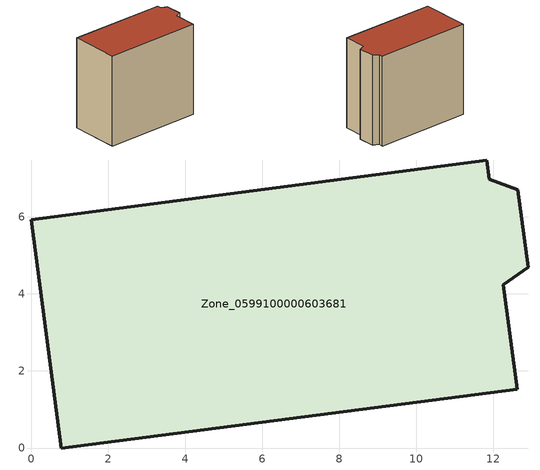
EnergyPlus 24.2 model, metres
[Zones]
Zone_0599100000603681
 floor ground (C_G): 0,5.93 11.83,7.48 11.9,6.98 12.64,6.71 12.91,4.69 12.26,4.24 12.62,1.53 0.78,0 z0
 wall outside (C_F): 0.78,0 12.62,1.53 12.26,4.24 12.91,4.69 12.64,6.71 11.9,6.98 11.83,7.48 0,5.93 0.78,0 z0:11.18
 roof outside (C_R): 11.83,7.48 0,5.93 0.78,0 12.62,1.53 12.26,4.24 12.91,4.69 12.64,6.71 11.9,6.98 z11.18
[BUILDING]
Pand.0599100000603681: North Axis=0; Terrain=City; Loads Convergence Tolerance Value=0.04; Temperature Convergence Tolerance Value=0.4; Solar Distribution=FullExterior; Maximum Number of Warmup Days=25; Minimum Number of Warmup Days=1
[Site:Location]
Rotterdam.The.Hague.AP_ZH_NLD Design_Conditions: Latitude=51.96; Longitude=4.45; Time Zone=1; Elevation=-4.5
[SITE:GROUNDTEMPERATURE:BUILDINGSURFACE]
18, 18, 18, 18, 18, 18, 18, 18, 18, 18, 18, 18
[MATERIAL] Thermal Absorptance=0.9; Solar Absorptance=0.7; Visible Absorptance=0.7
Name | Roughness | Thickness | Conductivity | Density | Specific Heat
G.TI.1946 | MediumSmooth | 0.15 | 1 | 540 | 1210
F.TI.1946 | Rough | 0.3 | 0.857143 | 1920 | 840
R.TI.1946 | MediumRough | 0.2 | 0.1 | 1500 | 1000
[CONSTRUCTION]
C_G: G.TI.1946
C_F: F.TI.1946
C_R: R.TI.1946
[ZONE]
Zone_0599100000603681: Type=1; Multiplier=1; Ceiling Height=Autocalculate; Volume=Autocalculate; Floor Area=autocalculate; Part of Total Floor Area=Yes
[ZONEINFILTRATION:DESIGNFLOWRATE]
Infil_Zone_0599100000603681: Zone or ZoneList or Space or SpaceList=Zone_0599100000603681; Schedule=AlwaysOn; Design Flow Rate Calculation Method=Flow/Area; Flow Rate per Floor Area=0.003; Constant Term Coefficient=1; Temperature Term Coefficient=0; Velocity Term Coefficient=0; Velocity Squared Term Coefficient=0
[HVACTEMPLATE:ZONE:IDEALLOADSAIRSYSTEM]
Zone_0599100000603681: Maximum Heating Supply Air Temperature=50; Minimum Cooling Supply Air Temperature=13; Maximum Heating Supply Air Humidity Ratio=0.0156; Minimum Cooling Supply Air Humidity Ratio=0.0077; Heating Limit=NoLimit; Cooling Limit=NoLimit; Dehumidification Control Type=ConstantSensibleHeatRatio; Cooling Sensible Heat Ratio=0.7; Dehumidification Setpoint=60; Humidification Control Type=None; Humidification Setpoint=30; Outdoor Air Method=None; Outdoor Air Flow Rate per Person=0.00944; Outdoor Air Flow Rate per Zone Floor Area=0; Outdoor Air Flow Rate per Zone=0; Demand Controlled Ventilation Type=None; Outdoor Air Economizer Type=NoEconomizer; Heat Recovery Type=None; Sensible Heat Recovery Effectiveness=0.7; Latent Heat Recovery Effectiveness=0.65
[ZONECONTROL:THERMOSTAT]
ThermostatControl_Zone_0599100000603681: Zone or ZoneList=Zone_0599100000603681; Control Type Schedule=DualSetpointControlType; Control 1=Thermostat_Zone_0599100000603681; Temperature Difference Between Cutout And Setpoint=0
[THERMOSTATSETPOINT:DUALSETPOINT]
Thermostat_Zone_0599100000603681: Heating Setpoint Temperature Schedule=HeatingSetpoint_Zone_0599100000603681; Cooling Setpoint Temperature Schedule=CoolingSetpoint_Zone_0599100000603681
[SCHEDULE:COMPACT]
HeatingSetpoint_Zone_0599100000603681: Through: 12/31, For: AllDays, Until: 24:00, 21
CoolingSetpoint_Zone_0599100000603681: Through: 12/31, For: AllDays, Until: 24:00, 24
DualSetpointControlType: Through: 12/31, For: AllDays, Until: 24:00, 4
AlwaysOn: Through: 12/31, For: AllDays, Until: 24:00, 1
